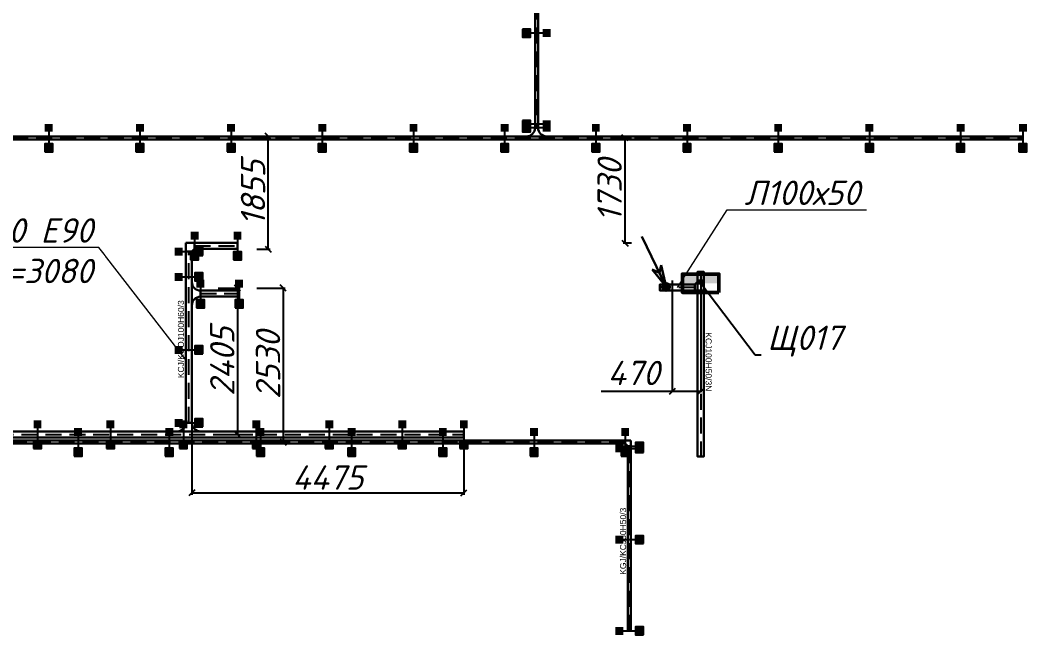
# Model space of a CAD drawing. Extents: x 221643 to 289394, y 86804 to 109436.
# Drawn here: x 229102 to 230759, y 87214 to 88225 of the extents above; entities that cross this region are included whole.
import ezdxf
from ezdxf import colors
from ezdxf.entities.mleader import LeaderData, LeaderLine
from ezdxf.math import Vec2, Vec3

# ---------------------------------------------------------------- set-up
doc = ezdxf.new("R2010")
doc.units = 0
doc.linetypes.add('DASHED2', pattern=[0.375, 0.25, -0.125])
doc.layers.get('Defpoints').update_dxf_attribs({"color": 140})
doc.layers.add('BAKS_opis', color=7, linetype='Continuous')
doc.layers.add("E_Прив'язки", color=24, linetype='Continuous')
for name, color, linetype, lineweight in [('E_В лотку', 5, 'Kabl_in_Lotok', 30), ('E_Лотки', 5, 'Continuous', 30), ('E_Лотки_аварійні', 1, 'Continuous', 30), ('E_Позначення', 7, 'Continuous', 15), ('E_Щити', 1, 'Continuous', 50)]:
    doc.layers.add(name, color=color, linetype=linetype, lineweight=lineweight)
doc.layers.add('E_Лотки_опори_опуски', color=2, linetype='Continuous', plot=False)
doc.styles.add('GOST 2.304', font='isocpeui.ttf')
doc.styles.add('ISO', font='isocpeui.ttf')
doc.styles.add('ROMANS', font='ROMANS')
doc.styles.get("Standard").update_dxf_attribs({"font": 'arial.ttf'})
doc.styles.add('ГОСТ 2.304', font='isocpeui.ttf')
doc.linetypes.add('Kabl_in_Lotok', pattern='A,10,[130,ltypeshp.shx,S=1,R=0,X=0,Y=0],1,[130,ltypeshp.shx,S=1,R=90,X=0,Y=-1],1,[130,ltypeshp.shx,S=1,R=0,X=0,Y=0],10', length=22)
doc.dimstyles.new('1to10', dxfattribs={"dimtxt": 40, "dimasz": 10, "dimexe": 3, "dimexo": 0, "dimgap": 5, "dimtad": 1, "dimdec": 0, "dimlfac": 10, "dimrnd": 5, "dimtxsty": 'GOST 2.304', "dimblk": 'OBLIQUE', "dimcen": 2.5, "dimadec": 0, "dimazin": 0, "dimtfac": 1, "dimtdec": 0, "dimtmove": 0, "dimatfit": 3, "dimfxl": 1, "dimarcsym": 0})
doc.dimstyles.new('ISO-25', dxfattribs={"dimtxt": 2.5, "dimasz": 2.5, "dimexe": 1.25, "dimexo": 0.625, "dimtad": 1, "dimtxsty": 'Standard', "dimcen": 2.5, "dimadec": 0, "dimazin": 0, "dimtfac": 1, "dimtmove": 0, "dimatfit": 3, "dimfxl": 1, "dimarcsym": 0})

# ---------------------------------------------------------------- blocks, each defined once
blk = doc.blocks.new('*U4')
at = {"lineweight": 40}
h = blk.add_hatch(color=0, dxfattribs=at)
h.dxf.hatch_style = 1
h.paths.add_polyline_path([(300, 150), (-300, 150), (-300, 0), (300, 0)])
at = {"color": 0}
blk.add_lwpolyline([(-300, 300), (300, 300), (300, 0), (-300, 0)], close=True, dxfattribs=at)
blk = doc.blocks.new('_None')
blk = doc.blocks.new('A$C73E61BF2')
at = {"linetype": 'Continuous'}
for p, q in [((0, 158), (100, 158)), ((0, 108), (0, 158)), ((100, 108), (0, 108)), ((0, 108), (0, 0)), ((100, 158), (100, 108)), ((100, 0), (100, 108)), ((0, 0), (100, 0))]:
    blk.add_line(p, q, dxfattribs=at)
blk = doc.blocks.new('LU___100H50')
at = {"xscale": 0.1, "yscale": 0.1, "zscale": 0.1}
blk.add_blockref('A$C73E61BF2', (-5, 0), dxfattribs=at)
at = {"style": 'ROMANS', "flags": 9}
for tag, p in [('SYMBOL', (4.9, 15)), ('ID', (4.9, 14.7)), ('NAME', (4.9, 14.4)), ('TYP', (4.9, 14)), ('LENGTH', (4.9, 13.7)), ('ATT_1', (4.9, 13.4)), ('ATT_2', (4.9, 13)), ('ATT_3', (4.9, 12.7)), ('ATT_4', (4.9, 12.3)), ('ATT_5', (4.9, 11.9)), ('LUSTRO', (4.9, 11.6)), ('P1', (4.9, 11.2)), ('P2', (4.9, 10.9)), ('AN', (4.9, 10.6))]:
    blk.add_attdef(tag, p, '', height=0.3, dxfattribs=at)
blk = doc.blocks.new('BAKS_581')
at = {"layer": 'BAKS_opis', "linetype": 'DASHED2', "ltscale": 105}
blk.add_line((0, 0), (0, -300), dxfattribs=at)
at = {"layer": 'E_Лотки_опори_опуски'}
for points in [[(-5, 0), (-5, -300), (5, -300), (5, 0)], [(-5, 0), (-5, -300), (-5, -300), (-5, 0)], [(5, 0), (5, -300), (-5, -300), (-5, 0)], [(5, 0), (5, -300), (5, -300), (5, 0)]]:
    blk.add_3dface(points, dxfattribs=at)
at = {"flags": 1}
for tag, p in [('LENGTH', (0, 0)), ('ID', (5, 0)), ('ATT_1', (0, -300)), ('ATT_2', (0, -300)), ('ATT_3', (0, -300)), ('ATT_4', (0, -300)), ('ATT_5', (0, -300)), ('AN', (0, -300)), ('TYP', (0, -300)), ('NAME', (0, -300)), ('P1X', (0, -300)), ('P2X', (0, -300)), ('P1Y', (0, -300)), ('P2Y', (0, -300)), ('LUSTRO', (0, -300))]:
    blk.add_attdef(tag, p, '', height=2.5, dxfattribs=at)
at = {"layer": 'BAKS_opis'}
blk.add_attdef('SYMBOL', (8, -96), '', height=10, rotation=270, dxfattribs=at)
blk = doc.blocks.new('*U39')
at = {"lineweight": -2}
h = blk.add_hatch(color=256, dxfattribs=at)
h.paths.add_polyline_path([(0.11, 0), (-4.75, 5.51), (-2.32, 4.48)])
h.paths.add_polyline_path([(0.11, 0), (-2.32, 4.48), (-1.87, 7.08)])
h = blk.add_hatch(color=256, dxfattribs=at)
edge = h.paths.add_edge_path()
edge.add_arc((0.07, 0), 1.28, 0, 360)
for p, q in [((-8.66, 16.13), (0.11, 0)), ((-2.32, 4.48), (-1.87, 7.08)), ((0.11, 0), (-1.87, 7.08)), ((0.11, 0), (-4.75, 5.51)), ((-4.75, 5.51), (-2.32, 4.48))]:
    blk.add_line(p, q, dxfattribs=at)
blk.add_circle((0.11, 0), 1.24, dxfattribs=at)
blk = doc.blocks.new('BAKS_801')
at = {"layer": 'BAKS_opis', "linetype": 'DASHED2', "ltscale": 105}
blk.add_line((0, 0), (-57.5, 0), dxfattribs=at)
at = {"layer": 'E_Лотки'}
for points in [[(0, 5), (-57.5, 5), (-57.5, -5), (0, -5)], [(0, 5), (-57.5, 5), (-57.5, 5), (0, 5)], [(0, -5), (-57.5, -5), (-57.5, 5), (0, 5)], [(0, -5), (-57.5, -5), (-57.5, -5), (0, -5)]]:
    blk.add_3dface(points, dxfattribs=at)
at = {"flags": 1}
for tag, p in [('ATT_1', (-57.5, 0)), ('ATT_2', (-57.5, 0)), ('ATT_3', (-57.5, 0)), ('ATT_4', (-57.5, 0)), ('ATT_5', (-57.5, 0)), ('AN', (-57.5, 0)), ('TYP', (-57.5, 0)), ('NAME', (-57.5, 0)), ('P1X', (-57.5, 0)), ('P2X', (-57.5, 0)), ('P1Y', (-57.5, 0)), ('P2Y', (-57.5, 0)), ('LUSTRO', (-57.5, 0)), ('LENGTH', (9.5, 0)), ('ID', (9.5, -5))]:
    blk.add_attdef(tag, p, '', height=2.5, dxfattribs=at)
at = {"layer": 'BAKS_opis', "flags": 1}
blk.add_attdef('SYMBOL', (-24, 8), '', height=10, rotation=0, dxfattribs=at)
blk = doc.blocks.new('A$C7FF703E6')
at = {"linetype": 'Continuous'}
for p, q in [((0, 145), (100, 145)), ((0, 145), (0, 0)), ((100, 145), (145, 100)), ((145, 100), (145, 0)), ((145, 0), (0, 0))]:
    blk.add_line(p, q, dxfattribs=at)
blk = doc.blocks.new('KK___100')
at = {"xscale": 0.1, "yscale": 0.1, "zscale": 0.1, "rotation": 270}
blk.add_blockref('A$C7FF703E6', (-5, 14.5), dxfattribs=at)
at = {"style": 'ROMANS', "flags": 9}
for tag, p in [('SYMBOL', (-1386.7, 2120.9)), ('ID', (-1386.4, 2120.9)), ('NAME', (-1386.1, 2120.9)), ('TYP', (-1385.8, 2120.9)), ('LENGTH', (-1385.4, 2120.9)), ('ATT_1', (-1385.1, 2120.9)), ('ATT_2', (-1384.8, 2120.9)), ('ATT_3', (-1384.4, 2120.9)), ('ATT_4', (-1384, 2120.9)), ('ATT_5', (-1383.7, 2120.9)), ('LUSTRO', (-1383.3, 2120.9)), ('P1', (-1383, 2120.9)), ('P2', (-1382.7, 2120.9)), ('AN', (-1382.4, 2120.9))]:
    blk.add_attdef(tag, p, '', height=0.3, rotation=90, dxfattribs=at)
blk = doc.blocks.new('BAKS_802')
at = {"layer": 'BAKS_opis', "linetype": 'DASHED2', "ltscale": 105}
blk.add_line((0, 0), (0, -16.5), dxfattribs=at)
at = {"layer": 'E_Лотки'}
for points in [[(-5, 0), (-5, -16.5), (5, -16.5), (5, 0)], [(-5, 0), (-5, -16.5), (-5, -16.5), (-5, 0)], [(5, 0), (5, -16.5), (-5, -16.5), (-5, 0)], [(5, 0), (5, -16.5), (5, -16.5), (5, 0)]]:
    blk.add_3dface(points, dxfattribs=at)
at = {"flags": 1}
for tag, p in [('LENGTH', (0, 0)), ('ID', (5, 0)), ('ATT_1', (0, -26)), ('ATT_2', (0, -26)), ('ATT_3', (0, -26)), ('ATT_4', (0, -26)), ('ATT_5', (0, -26)), ('AN', (0, -26)), ('TYP', (0, -26)), ('NAME', (0, -26)), ('P1X', (0, -26)), ('P2X', (0, -26)), ('P1Y', (0, -26)), ('P2Y', (0, -26))]:
    blk.add_attdef(tag, p, '', height=2.5, dxfattribs=at)
at = {"layer": 'BAKS_opis', "flags": 1}
blk.add_attdef('SYMBOL', (8, -13), '', height=10, rotation=270, dxfattribs=at)
blk = doc.blocks.new('_Oblique')
at = {"color": 0, "linetype": 'ByBlock', "lineweight": -2}
blk.add_line((-0.5, -0.5), (0.5, 0.5), dxfattribs=at)
blk = doc.blocks.new('*D333')
at = {"layer": 'Defpoints', "color": 0, "transparency": 16777216}
for p in [(230175, 87796.7), (230222, 87796.7), (230175, 87614.4)]:
    blk.add_point(p, dxfattribs=at)
at = {"layer": "E_Прив'язки", "color": 0, "lineweight": -2, "transparency": 16777216}
for p, q in [((230175, 87796.7), (230175, 87613.2)), ((230222, 87796.7), (230222, 87613.2)), ((230175, 87614.4), (230058.1, 87614.4)), ((230222, 87614.4), (230175, 87614.4))]:
    blk.add_line(p, q, dxfattribs=at)
at = {"layer": "E_Прив'язки", "color": 0, "lineweight": -2, "transparency": 16777216, "xscale": 10, "yscale": 10, "zscale": 10, "rotation": 180}
blk.add_blockref('_Oblique', (230175, 87614.4), dxfattribs=at)
at = {"layer": "E_Прив'язки", "color": 0, "lineweight": -2, "transparency": 16777216, "xscale": 10, "yscale": 10, "zscale": 10}
blk.add_blockref('_Oblique', (230222, 87614.4), dxfattribs=at)
at = {"layer": "E_Прив'язки", "color": 0, "transparency": 16777216, "insert": (230111.5, 87644.7), "char_height": 40, "attachment_point": 5, "style": 'GOST 2.304', "bg_fill": 3, "box_fill_scale": 1.1, "bg_fill_color": 256, "bg_fill_true_color": 13158600, "bg_fill_transparency": 0}
blk.add_mtext('470', dxfattribs=at)
blk = doc.blocks.new('A$C3C5B6495')
at = {"linetype": 'Continuous'}
for p, q in [((0, 33), (0, 0)), ((14, 19), (14, 14))]:
    blk.add_line(p, q, dxfattribs=at)
for centre, start, end in [((14, 33), 180, 270), ((14, 0), 90, 180)]:
    blk.add_arc(centre, 14, start, end, dxfattribs=at)
blk = doc.blocks.new('TKD___50')
blk.add_blockref('A$C3C5B6495', (0, -16.5))
blk = doc.blocks.new('A$C4863500E')
at = {"linetype": 'Continuous'}
for p, q in [((380, 140), (0, 140)), ((240, 0), (140, 0))]:
    blk.add_line(p, q, dxfattribs=at)
for centre, start, end in [((0, 0), 0, 90), ((380, 0), 90, 180)]:
    blk.add_arc(centre, 140, start, end, dxfattribs=at)
blk = doc.blocks.new('TKD___100')
at = {"xscale": 0.1, "yscale": 0.1, "zscale": 0.1}
blk.add_blockref('A$C4863500E', (-19, -14), dxfattribs=at)
at = {"style": 'ROMANS', "flags": 9}
for tag, p in [('SYMBOL', (4.9, 15)), ('ID', (4.9, 14.7)), ('NAME', (4.9, 14.4)), ('TYP', (4.9, 14)), ('LENGTH', (4.9, 13.7)), ('ATT_1', (4.9, 13.4)), ('ATT_2', (4.9, 13)), ('ATT_3', (4.9, 12.7)), ('ATT_4', (4.9, 12.3)), ('ATT_5', (4.9, 11.9)), ('LUSTRO', (4.9, 11.6)), ('P1', (4.9, 11.2)), ('P2', (4.9, 10.9)), ('AN', (4.9, 10.6))]:
    blk.add_attdef(tag, p, '', height=0.3, dxfattribs=at)
blk = doc.blocks.new('BAKS_1506')
at = {"layer": 'BAKS_opis', "linetype": 'DASHED2', "ltscale": 105}
blk.add_line((0, 0), (0, -755.8), dxfattribs=at)
at = {"layer": 'E_Лотки'}
for points in [[(-2.5, 0), (-2.5, -755.8), (2.5, -755.8), (2.5, 0)], [(-2.5, 0), (-2.5, -755.8), (-2.5, -755.8), (-2.5, 0)], [(2.5, 0), (2.5, -755.8), (-2.5, -755.8), (-2.5, 0)], [(2.5, 0), (2.5, -755.8), (2.5, -755.8), (2.5, 0)]]:
    blk.add_3dface(points, dxfattribs=at)
at = {"flags": 1}
for tag, p in [('LENGTH', (0, 7)), ('ID', (2.5, 7)), ('ATT_1', (0, -755.8)), ('ATT_2', (0, -755.8)), ('ATT_3', (0, -755.8)), ('ATT_4', (0, -755.8)), ('ATT_5', (0, -755.8)), ('AN', (0, -755.8)), ('TYP', (0, -755.8)), ('NAME', (0, -755.8)), ('P1X', (0, -755.8)), ('P2X', (0, -755.8)), ('P1Y', (0, -755.8)), ('P2Y', (0, -755.8)), ('LUSTRO', (0, -755.8))]:
    blk.add_attdef(tag, p, '', height=2.5, dxfattribs=at)
at = {"layer": 'BAKS_opis'}
blk.add_attdef('SYMBOL', (-5.5, -437.4), '', height=10, rotation=90, dxfattribs=at)
blk = doc.blocks.new('BAKS_1514')
at = {"layer": 'BAKS_opis', "linetype": 'DASHED2', "ltscale": 105}
blk.add_line((0, 0), (-7077.8, 0), dxfattribs=at)
at = {"layer": 'E_Лотки'}
for points in [[(0, 2.5), (-7077.8, 2.5), (-7077.8, -2.5), (0, -2.5)], [(0, 2.5), (-7077.8, 2.5), (-7077.8, 2.5), (0, 2.5)], [(0, -2.5), (-7077.8, -2.5), (-7077.8, 2.5), (0, 2.5)], [(0, -2.5), (-7077.8, -2.5), (-7077.8, -2.5), (0, -2.5)]]:
    blk.add_3dface(points, dxfattribs=at)
at = {"flags": 1}
for tag, p in [('ATT_1', (-7077.8, 0)), ('ATT_2', (-7077.8, 0)), ('ATT_3', (-7077.8, 0)), ('ATT_4', (-7077.8, 0)), ('ATT_5', (-7077.8, 0)), ('AN', (-7077.8, 0)), ('TYP', (-7077.8, 0)), ('NAME', (-7077.8, 0)), ('P1X', (-7077.8, 0)), ('P2X', (-7077.8, 0)), ('P1Y', (-7077.8, 0)), ('P2Y', (-7077.8, 0)), ('LUSTRO', (-7077.8, 0)), ('LENGTH', (7, 0)), ('ID', (7, -2.5))]:
    blk.add_attdef(tag, p, '', height=2.5, dxfattribs=at)
at = {"layer": 'BAKS_opis'}
blk.add_attdef('SYMBOL', (-3598.4, 5.5), '', height=10, rotation=0, dxfattribs=at)
blk = doc.blocks.new('A$C44C0357C')
at = {"linetype": 'Continuous'}
for p, q in [((0, 95), (50, 95)), ((0, 95), (0, 0)), ((95, 0), (0, 0)), ((50, 95), (95, 50)), ((95, 50), (95, 0))]:
    blk.add_line(p, q, dxfattribs=at)
blk = doc.blocks.new('KK___50')
at = {"xscale": 0.1, "yscale": 0.1, "zscale": 0.1, "rotation": 270}
blk.add_blockref('A$C44C0357C', (-2.5, 9.5), dxfattribs=at)
at = {"style": 'ROMANS', "flags": 9}
for tag, p in [('SYMBOL', (-1370.4, 2080.3)), ('ID', (-1370, 2080.3)), ('NAME', (-1369.7, 2080.3)), ('TYP', (-1369.4, 2080.3)), ('LENGTH', (-1369.1, 2080.3)), ('ATT_1', (-1368.7, 2080.3)), ('ATT_2', (-1368.4, 2080.3)), ('ATT_3', (-1368, 2080.3)), ('ATT_4', (-1367.7, 2080.3)), ('ATT_5', (-1367.3, 2080.3)), ('LUSTRO', (-1366.9, 2080.3)), ('P1', (-1366.6, 2080.3)), ('P2', (-1366.3, 2080.3)), ('AN', (-1366, 2080.3))]:
    blk.add_attdef(tag, p, '', height=0.3, rotation=90, dxfattribs=at)
blk = doc.blocks.new('BAKS_1515')
at = {"layer": 'BAKS_opis', "linetype": 'DASHED2', "ltscale": 105}
blk.add_line((0, 0), (0, 303.4), dxfattribs=at)
at = {"layer": 'E_Лотки'}
for points in [[(2.5, 0), (2.5, 303.4), (-2.5, 303.4), (-2.5, 0)], [(-2.5, 0), (-2.5, 303.4), (2.5, 303.4), (2.5, 0)], [(-2.5, 0), (-2.5, 303.4), (-2.5, 303.4), (-2.5, 0)], [(2.5, 0), (2.5, 303.4), (2.5, 303.4), (2.5, 0)]]:
    blk.add_3dface(points, dxfattribs=at)
at = {"flags": 1}
for tag, p in [('ATT_2', (0, 310.4)), ('ATT_3', (0, 310.4)), ('ATT_1', (0, 310.4)), ('ATT_4', (0, 310.4)), ('ATT_5', (0, 310.4)), ('AN', (0, 310.4)), ('TYP', (0, 310.4)), ('P2X', (0, 310.4)), ('P2Y', (0, 310.4)), ('NAME', (0, 310.4)), ('P1X', (0, 310.4)), ('P1Y', (0, 310.4)), ('ID', (-2.5, 0)), ('LENGTH', (0, 0))]:
    blk.add_attdef(tag, p, '', height=2.5, dxfattribs=at)
at = {"layer": 'BAKS_opis'}
blk.add_attdef('SYMBOL', (-5.5, 92.2), '', height=10, rotation=90, dxfattribs=at)
blk = doc.blocks.new('BAKS_1519')
at = {"layer": 'BAKS_opis', "linetype": 'DASHED2', "ltscale": 105}
blk.add_line((0, 0), (6702.5, 0), dxfattribs=at)
at = {"layer": 'E_Лотки'}
for points in [[(0, -2.5), (6702.5, -2.5), (6702.5, 2.5), (0, 2.5)], [(0, 2.5), (6702.5, 2.5), (6702.5, -2.5), (0, -2.5)], [(0, 2.5), (6702.5, 2.5), (6702.5, 2.5), (0, 2.5)], [(0, -2.5), (6702.5, -2.5), (6702.5, -2.5), (0, -2.5)]]:
    blk.add_3dface(points, dxfattribs=at)
at = {"flags": 1}
for tag, p in [('ID', (0, 2.5)), ('LENGTH', (0, 0)), ('ATT_1', (6702.5, 0)), ('ATT_2', (6702.5, 0)), ('ATT_3', (6702.5, 0)), ('ATT_4', (6702.5, 0)), ('ATT_5', (6702.5, 0)), ('AN', (6702.5, 0)), ('TYP', (6702.5, 0)), ('NAME', (6702.5, 0)), ('P1X', (6702.5, 0)), ('P2X', (6702.5, 0)), ('P1Y', (6702.5, 0)), ('P2Y', (6702.5, 0)), ('LUSTRO', (6702.5, 0))]:
    blk.add_attdef(tag, p, '', height=2.5, dxfattribs=at)
at = {"layer": 'BAKS_opis'}
blk.add_attdef('SYMBOL', (3288.3, 5.5), '', height=10, rotation=359.9999, dxfattribs=at)
blk = doc.blocks.new('BAKS_1596')
at = {"layer": 'BAKS_opis', "linetype": 'DASHED2', "ltscale": 105}
blk.add_line((0, 0), (7421.4, 0), dxfattribs=at)
at = {"layer": 'E_Лотки_аварійні'}
for points in [[(0, -5), (7421.4, -5), (7421.4, 5), (0, 5)], [(0, 5), (7421.4, 5), (7421.4, -5), (0, -5)], [(0, 5), (7421.4, 5), (7421.4, 5), (0, 5)], [(0, -5), (7421.4, -5), (7421.4, -5), (0, -5)]]:
    blk.add_3dface(points, dxfattribs=at)
at = {"flags": 1}
for tag, p in [('ID', (0, 5)), ('LENGTH', (0, 0)), ('ATT_1', (7421.4, 0)), ('ATT_2', (7421.4, 0)), ('ATT_3', (7421.4, 0)), ('ATT_4', (7421.4, 0)), ('ATT_5', (7421.4, 0)), ('AN', (7421.4, 0)), ('TYP', (7421.4, 0)), ('NAME', (7421.4, 0)), ('P1X', (7421.4, 0)), ('P2X', (7421.4, 0)), ('P1Y', (7421.4, 0)), ('P2Y', (7421.4, 0)), ('LUSTRO', (7421.4, 0))]:
    blk.add_attdef(tag, p, '', height=2.5, dxfattribs=at)
at = {"layer": 'BAKS_opis'}
blk.add_attdef('SYMBOL', (3638.7, 8), '', height=10, dxfattribs=at)
blk = doc.blocks.new('BAKS_1609')
at = {"layer": 'BAKS_opis', "linetype": 'DASHED2', "ltscale": 105}
blk.add_line((0, 0), (70.5, 0), dxfattribs=at)
at = {"layer": 'E_Лотки_аварійні'}
for points in [[(0, -5), (70.5, -5), (70.5, 5), (0, 5)], [(0, 5), (70.5, 5), (70.5, -5), (0, -5)], [(0, 5), (70.5, 5), (70.5, 5), (0, 5)], [(0, -5), (70.5, -5), (70.5, -5), (0, -5)]]:
    blk.add_3dface(points, dxfattribs=at)
at = {"flags": 1}
for tag, p in [('ID', (-9.5, 5)), ('LENGTH', (-9.5, 0)), ('ATT_1', (70.5, 0)), ('ATT_2', (70.5, 0)), ('ATT_3', (70.5, 0)), ('ATT_4', (70.5, 0)), ('ATT_5', (70.5, 0)), ('AN', (70.5, 0)), ('TYP', (70.5, 0)), ('NAME', (70.5, 0)), ('P1X', (70.5, 0)), ('P2X', (70.5, 0)), ('P1Y', (70.5, 0)), ('P2Y', (70.5, 0)), ('LUSTRO', (70.5, 0))]:
    blk.add_attdef(tag, p, '', height=2.5, dxfattribs=at)
at = {"layer": 'BAKS_opis', "flags": 1}
blk.add_attdef('SYMBOL', (30.5, 8), '', height=10, dxfattribs=at)
blk = doc.blocks.new('BAKS_1610')
at = {"layer": 'BAKS_opis', "linetype": 'DASHED2', "ltscale": 105}
blk.add_line((0, 0), (0, 281.6), dxfattribs=at)
at = {"layer": 'E_Лотки_аварійні'}
for points in [[(5, 0), (5, 281.6), (-5, 281.6), (-5, 0)], [(-5, 0), (-5, 281.6), (5, 281.6), (5, 0)], [(-5, 0), (-5, 281.6), (-5, 281.6), (-5, 0)], [(5, 0), (5, 281.6), (5, 281.6), (5, 0)]]:
    blk.add_3dface(points, dxfattribs=at)
at = {"flags": 1}
for tag, p in [('ATT_1', (0, 291.1)), ('ATT_2', (0, 291.1)), ('ATT_3', (0, 291.1)), ('ATT_4', (0, 291.1)), ('ATT_5', (0, 291.1)), ('AN', (0, 291.1)), ('TYP', (0, 291.1)), ('NAME', (0, 291.1)), ('P1X', (0, 291.1)), ('P2X', (0, 291.1)), ('P1Y', (0, 291.1)), ('P2Y', (0, 291.1)), ('ID', (-5, 0)), ('LENGTH', (0, 0))]:
    blk.add_attdef(tag, p, '', height=2.5, dxfattribs=at)
at = {"layer": 'BAKS_opis'}
blk.add_attdef('SYMBOL', (-8, 73.5), '', height=10, rotation=90, dxfattribs=at)
blk = doc.blocks.new('BAKS_1611')
at = {"layer": 'BAKS_opis', "linetype": 'DASHED2', "ltscale": 105}
blk.add_line((0, 0), (63.6, 0), dxfattribs=at)
at = {"layer": 'E_Лотки_аварійні'}
for points in [[(0, -5), (63.6, -5), (63.6, 5), (0, 5)], [(0, 5), (63.6, 5), (63.6, -5), (0, -5)], [(0, 5), (63.6, 5), (63.6, 5), (0, 5)], [(0, -5), (63.6, -5), (63.6, -5), (0, -5)]]:
    blk.add_3dface(points, dxfattribs=at)
at = {"flags": 1}
for tag, p in [('ID', (0, 5)), ('LENGTH', (0, 0)), ('ATT_1', (63.6, 0)), ('ATT_2', (63.6, 0)), ('ATT_3', (63.6, 0)), ('ATT_4', (63.6, 0)), ('ATT_5', (63.6, 0)), ('AN', (63.6, 0)), ('TYP', (63.6, 0)), ('NAME', (63.6, 0)), ('P1X', (63.6, 0)), ('P2X', (63.6, 0)), ('P1Y', (63.6, 0)), ('P2Y', (63.6, 0)), ('LUSTRO', (63.6, 0))]:
    blk.add_attdef(tag, p, '', height=2.5, dxfattribs=at)
at = {"layer": 'BAKS_opis', "flags": 1}
blk.add_attdef('SYMBOL', (31.8, 8), '', height=10, dxfattribs=at)
blk = doc.blocks.new('podpora_200')
for points in [[(-6.5, 10), (0, 10), (6.5, 10), (6.5, 23.1), (-6.5, 23.1)], [(-6.5, -23.1), (6.5, -23.1), (6.5, -10), (-6.5, -10)]]:
    blk.add_hatch(color=256).paths.add_polyline_path(points)
blk.add_line((0, 10), (0, -10))
blk.add_lwpolyline([(-6.5, -23.1), (6.5, -23.1), (6.5, -10), (-6.5, -10)], close=True)
at = {"style": 'ROMANS', "flags": 9}
for tag, p in [('SYMBOL', (3.3, 14.9)), ('TYP', (3.3, 13.9)), ('ATT_1', (3.3, 13.2)), ('ATT_2', (3.3, 12.9)), ('ATT_3', (3.3, 12.5)), ('ATT_4', (3.3, 12.2)), ('ATT_5', (3.3, 11.8)), ('AN', (3.3, 10.8)), ('ELEM', (3.3, 10.5)), ('ID', (3.3, 14.5)), ('NAME', (3.3, 14.2)), ('LENGTH', (3.3, 13.6)), ('P1', (3.3, 11.4)), ('P2', (3.3, 11.1))]:
    blk.add_attdef(tag, p, '', height=0.3, dxfattribs=at)
blk = doc.blocks.new('*D1591')
at = {"layer": 'Defpoints', "color": 0, "transparency": 16777216}
for p in [(230097.5, 88031.2), (230108, 88031.2), (230108, 87858.2)]:
    blk.add_point(p, dxfattribs=at)
at = {"layer": "E_Прив'язки", "color": 0, "lineweight": -2, "transparency": 16777216}
for p, q in [((230108, 88031.2), (230094.5, 88031.2)), ((230097.5, 87858.2), (230097.5, 88031.2)), ((230108, 87858.2), (230094.5, 87858.2))]:
    blk.add_line(p, q, dxfattribs=at)
at = {"layer": "E_Прив'язки", "color": 0, "lineweight": -2, "transparency": 16777216, "xscale": 10, "yscale": 10, "zscale": 10}
for p, rotation in [((230097.5, 88031.2), 90), ((230097.5, 87858.2), 270)]:
    blk.add_blockref('_Oblique', p, dxfattribs=dict(at, rotation=rotation))
at = {"layer": "E_Прив'язки", "color": 0, "transparency": 16777216, "insert": (230072.2, 87944.7), "char_height": 40, "attachment_point": 5, "rotation": 90, "style": 'GOST 2.304'}
blk.add_mtext('1730', dxfattribs=at)
blk = doc.blocks.new('*D1597')
at = {"layer": 'Defpoints', "color": 0, "transparency": 16777216}
for p in [(229492, 88033.7), (229510.6, 88033.7), (229492, 87848.2)]:
    blk.add_point(p, dxfattribs=at)
at = {"layer": "E_Прив'язки", "color": 0, "lineweight": -2, "transparency": 16777216}
for p, q in [((229492, 88033.7), (229513.6, 88033.7)), ((229510.6, 87848.2), (229510.6, 88033.7)), ((229492, 87848.2), (229513.6, 87848.2))]:
    blk.add_line(p, q, dxfattribs=at)
at = {"layer": "E_Прив'язки", "color": 0, "lineweight": -2, "transparency": 16777216, "xscale": 10, "yscale": 10, "zscale": 10}
for p, rotation in [((229510.6, 88033.7), 90), ((229510.6, 87848.2), 270)]:
    blk.add_blockref('_Oblique', p, dxfattribs=dict(at, rotation=rotation))
at = {"layer": "E_Прив'язки", "color": 0, "transparency": 16777216, "insert": (229485.6, 87940.9), "char_height": 40, "attachment_point": 5, "rotation": 90, "style": 'GOST 2.304'}
blk.add_mtext('1855', dxfattribs=at)
blk = doc.blocks.new('*D1598')
at = {"layer": 'Defpoints', "color": 0, "transparency": 16777216}
for p in [(229428, 87784.2), (229428, 87543.7), (229460, 87543.7)]:
    blk.add_point(p, dxfattribs=at)
at = {"layer": "E_Прив'язки", "color": 0, "lineweight": -2, "transparency": 16777216}
for p, q in [((229428, 87784.2), (229463, 87784.2)), ((229460, 87784.2), (229460, 87543.7)), ((229428, 87543.7), (229463, 87543.7))]:
    blk.add_line(p, q, dxfattribs=at)
at = {"layer": "E_Прив'язки", "color": 0, "lineweight": -2, "transparency": 16777216, "xscale": 10, "yscale": 10, "zscale": 10}
for p, rotation in [((229460, 87784.2), 90), ((229460, 87543.7), 270)]:
    blk.add_blockref('_Oblique', p, dxfattribs=dict(at, rotation=rotation))
at = {"layer": "E_Прив'язки", "color": 0, "transparency": 16777216, "insert": (229435, 87663.9), "char_height": 40, "attachment_point": 5, "rotation": 90, "style": 'GOST 2.304'}
blk.add_mtext('2405', dxfattribs=at)
blk = doc.blocks.new('*D1599')
at = {"layer": 'Defpoints', "color": 0, "transparency": 16777216}
for p in [(229492, 87784.4), (229482.9, 87531.2), (229535.3, 87531.2)]:
    blk.add_point(p, dxfattribs=at)
at = {"layer": "E_Прив'язки", "color": 0, "lineweight": -2, "transparency": 16777216}
for p, q in [((229492, 87784.4), (229538.3, 87784.4)), ((229535.3, 87784.4), (229535.3, 87531.2)), ((229482.9, 87531.2), (229538.3, 87531.2))]:
    blk.add_line(p, q, dxfattribs=at)
at = {"layer": "E_Прив'язки", "color": 0, "lineweight": -2, "transparency": 16777216, "xscale": 10, "yscale": 10, "zscale": 10}
for p, rotation in [((229535.3, 87784.4), 90), ((229535.3, 87531.2), 270)]:
    blk.add_blockref('_Oblique', p, dxfattribs=dict(at, rotation=rotation))
at = {"layer": "E_Прив'язки", "color": 0, "transparency": 16777216, "insert": (229510.3, 87657.8), "char_height": 40, "attachment_point": 5, "rotation": 90, "style": 'GOST 2.304'}
blk.add_mtext('2530', dxfattribs=at)
blk = doc.blocks.new('*D1608')
at = {"layer": 'Defpoints', "color": 0, "transparency": 16777216}
for p in [(229385, 87569.5), (229832.4, 87548.7), (229832.4, 87447.6)]:
    blk.add_point(p, dxfattribs=at)
at = {"layer": "E_Прив'язки", "color": 0, "lineweight": -2, "transparency": 16777216}
for p, q in [((229385, 87569.5), (229385, 87444.6)), ((229832.4, 87548.7), (229832.4, 87444.6)), ((229385, 87447.6), (229832.4, 87447.6))]:
    blk.add_line(p, q, dxfattribs=at)
at = {"layer": "E_Прив'язки", "color": 0, "lineweight": -2, "transparency": 16777216, "xscale": 10, "yscale": 10, "zscale": 10, "rotation": 180}
blk.add_blockref('_Oblique', (229385, 87447.6), dxfattribs=at)
at = {"layer": "E_Прив'язки", "color": 0, "lineweight": -2, "transparency": 16777216, "xscale": 10, "yscale": 10, "zscale": 10}
blk.add_blockref('_Oblique', (229832.4, 87447.6), dxfattribs=at)
at = {"layer": "E_Прив'язки", "color": 0, "transparency": 16777216, "insert": (229608.7, 87472.8), "char_height": 40, "attachment_point": 5, "style": 'GOST 2.304'}
blk.add_mtext('4475', dxfattribs=at)

msp = doc.modelspace()

# ---------------------------------------------------------------- block references
at = {"layer": 'E_В лотку', "xscale": 5.000000000000004, "yscale": 5.000000000000004, "zscale": 5.000000000000004, "rotation": 357.0874877686715}
msp.add_blockref('*U39', (230164.4445, 87786.2063), dxfattribs=at)
at = {"layer": 'E_Лотки'}
for name, p in [('BAKS_1506', (229952.0036, 88803.4799)), ('BAKS_1515', (230104.8036, 87220.7382))]:
    msp.add_blockref(name, p, dxfattribs=at).add_auto_attribs({'SYMBOL': 'KGJ/KCJ50H50/3'})
for name, p in [('BAKS_1519', (224049.5036, 88031.1718)), ('BAKS_802', (230222.0036, 87811.1718)), ('BAKS_801', (230212.5036, 87785.1718)), ('BAKS_1514', (230097.8036, 87531.1718))]:
    msp.add_blockref(name, p, dxfattribs=at)
for name, p, rotation in [('TKD___50', (229952.0036, 88033.659), 89.99999999999999), ('LU___100H50', (230222.0036, 87807.5216), 180), ('KK___100', (230222.0036, 87794.6718), 180.0000000000037)]:
    msp.add_blockref(name, p, dxfattribs=dict(at, rotation=rotation))
at = {"layer": 'E_Лотки', "xscale": -1, "rotation": 359.9999999999963}
msp.add_blockref('KK___50', (230104.8036, 87524.1718), dxfattribs=at)
at = {"layer": 'E_Лотки_аварійні', "rotation": 359.9999999999963}
msp.add_blockref('KK___100', (229380.0036, 87844.2587), dxfattribs=at)
at = {"layer": 'E_Лотки_аварійні'}
for name, p in [('BAKS_1609', (229389.5036, 87853.7587)), ('BAKS_1611', (229399.0036, 87775.1718)), ('BAKS_1596', (222411.0036, 87543.6712))]:
    msp.add_blockref(name, p, dxfattribs=at)
msp.add_blockref('BAKS_1610', (229380.0036, 87562.6712), dxfattribs=at).add_auto_attribs({'SYMBOL': 'KCJ/KCOJ100H60/3'})
at = {"layer": 'E_Лотки_аварійні', "xscale": -1}
for p, rotation in [((229385.0036, 87775.1718), 90), ((229380.0036, 87548.6712), 180)]:
    msp.add_blockref('TKD___100', p, dxfattribs=dict(at, rotation=rotation))
at = {"layer": 'E_Лотки_опори_опуски'}
for p, rotation in [((229952.0036, 88203.4799), 270), ((229149.5036, 88031.1621), 359.9998909478166), ((229299.5036, 88031.1618), 359.9998909478166), ((229449.5036, 88031.1615), 359.9998909478166), ((229599.5036, 88031.1612), 359.9998909478166), ((229749.5036, 88031.1609), 359.9998909478166), ((229899.5036, 88031.1606), 359.9998909478166), ((229952.0036, 88053.4799), 270), ((229952.0036, 88047.659), 270), ((230049.5036, 88031.1603), 359.9998909478166), ((230199.5036, 88031.1601), 359.9998909478166), ((230349.5036, 88031.1598), 359.9998909478166), ((230499.5036, 88031.1595), 359.9998909478166), ((230649.5036, 88031.1592), 359.9998909478166), ((230752.0036, 88031.159), 359.9998909478166), ((229380.0036, 87844.2587), 90), ((229380.0036, 87802.6712), 90), ((229380.0036, 87682.6712), 90), ((229380.0036, 87562.6712), 90), ((230104.8036, 87524.1718), 90), ((230104.8036, 87520.7382), 90), ((230104.8036, 87370.7382), 90), ((230104.8036, 87220.7382), 90)]:
    msp.add_blockref('podpora_200', p, dxfattribs=dict(at, rotation=rotation))
for p in [(229389.5036, 87853.7587), (229460.0036, 87853.7587), (229399.0036, 87775.1718), (229462.6327, 87775.1718), (229131.0036, 87543.6712), (229251.0036, 87543.6712), (229371.0036, 87543.6712), (229491.0036, 87543.6712), (229611.0036, 87543.6712), (229731.0036, 87543.6712), (229832.429, 87543.6712), (229197.8036, 87531.1718), (229347.8036, 87531.1718), (229497.8036, 87531.1718), (229647.8036, 87531.1718), (229797.8036, 87531.1718), (229947.8036, 87531.1718), (230097.8036, 87531.1718)]:
    msp.add_blockref('podpora_200', p, dxfattribs=at)
msp.add_blockref('BAKS_581', (230222.0036, 87807.5216), dxfattribs=at).add_auto_attribs({'SYMBOL': 'KCJ100H50/3N'})
at = {"layer": 'E_Щити', "xscale": 0.1, "yscale": 0.1, "zscale": 0.1, "rotation": 180}
msp.add_blockref('*U4', (230222.0036, 87807.1718), dxfattribs=at)

# ---------------------------------------------------------------- dimensions: what is measured, and where the dimension line sits
at = {"layer": "E_Прив'язки"}
for base, p1, p2, picture, middle in [((229510.5662, 88033.6614), (229492.0036, 87848.1718), (229492.0036, 88033.6614), '*D1597', (229485.5662, 87940.9166)), ((230097.4723, 88031.1602), (230108.0036, 87858.1718), (230108.0039, 88031.1602), '*D1591', (230072.2147, 87944.666)), ((229460.0036, 87543.6712), (229428.0036, 87784.1718), (229428.0036, 87543.6712), '*D1598', (229435.0036, 87663.9215)), ((229535.3311, 87531.1718), (229492.0036, 87784.3905), (229482.9229, 87531.1718), '*D1599', (229510.3311, 87657.7811))]:
    dim = msp.add_linear_dim(base=base, p1=p1, p2=p2, angle=90, dimstyle='1to10', dxfattribs=at)
    dim.commit()
    dim.dimension.update_dxf_attribs({"geometry": picture, "text_midpoint": middle})
dim = msp.add_linear_dim(base=(229832.429, 87447.5806), p1=(229385.0036, 87569.4949), p2=(229832.429, 87548.6712), dimstyle='1to10', dxfattribs=at)
dim.commit()
dim.dimension.update_dxf_attribs({"geometry": '*D1608', "text_midpoint": (229608.7163, 87472.8382)})

# ---------------------------------------------------------------- next in the draw order: dimensions: what is measured, and where the dimension line sits
dim = msp.add_linear_dim(base=(230175.0036, 87614.4296), p1=(230222.0036, 87796.7216), p2=(230175.0036, 87796.7216), dimstyle='ISO-25', override={"dimtxt": 40, "dimasz": 10, "dimexo": 0, "dimgap": 10, "dimlfac": 10, "dimrnd": 5, "dimtxsty": 'GOST 2.304', "dimblk1": 'Oblique', "dimblk2": 'Oblique', "dimsah": 1, "dimfxl": 1.25, "dimtfill": 1}, dxfattribs=at)
dim.commit()
dim.dimension.update_dxf_attribs({"geometry": '*D333', "text_midpoint": (230111.5339, 87644.6872)})

# ---------------------------------------------------------------- next in the draw order: leaders
at = {"layer": 'E_Позначення'}
ml = msp.add_multileader_mtext('Standard', dxfattribs=at)
ml.set_content('Л100х60 Е90\\Ph=3080', color=256, style='ГОСТ 2.304')
ml.set_leader_properties(color=256, linetype='ByLayer', lineweight=-1)
ml.set_arrow_properties(name='NONE')
ml.build(insert=Vec2(0, 0))
ml.multileader.update_dxf_attribs({"has_dogleg": 0, "text_left_attachment_type": 6, "text_right_attachment_type": 6, "dogleg_length": 0, "arrow_head_size": 0.1})
ctx = ml.context
ctx.base_point, ctx.char_height, ctx.arrow_head_size, ctx.landing_gap_size, ctx.plane_origin = Vec3(228886.1078, 87851.0111), 40, 0.1, 10, Vec3(232145.091, 87555.368)
ctx.left_attachment, ctx.right_attachment, ctx.text_align_type = 6, 6, 2
notes = []
notes.append((ctx, [(1, (1, 1, 0), (229232.1381, 87851.0111), (-1, 0), 0, [(1, [(229375.0036, 87666.1718)], 0, [])])]))
ctx.mtext.insert, ctx.mtext.alignment, ctx.mtext.flow_direction = Vec3(229222.1381, 87899.0111), 3, 5
ctx.mtext.has_bg_fill, ctx.mtext.bg_color, ctx.mtext.bg_scale_factor, ctx.mtext.bg_transparency, ctx.mtext.use_window_bg_color = 1, -1027028792, 1.5, 0, 1
for ctx, leaders in notes:
    for number, flags, end, landing, length, lines in leaders:
        leader = LeaderData()
        leader.index, (leader.has_last_leader_line, leader.has_dogleg_vector, leader.attachment_direction) = number, flags
        leader.last_leader_point, leader.dogleg_vector, leader.dogleg_length = Vec3(end), Vec3(landing), length
        for number, points, colour, breaks in lines:
            line = LeaderLine()
            line.index, line.vertices, line.color, line.breaks = number, Vec3.list(points), colors.encode_raw_color(colour), breaks
            leader.lines.append(line)
        ctx.leaders.append(leader)

# ---------------------------------------------------------------- next in the draw order: leaders
at = {"layer": 'E_Позначення', "color": 7, "lineweight": 9}
ml = msp.add_multileader_mtext('Standard', dxfattribs=at)
ml.set_content('Щ017', color=7, style='ISO')
ml.set_leader_properties()
ml.set_arrow_properties(name='NONE')
ml.build(insert=Vec2(0, 0))
ml.multileader.update_dxf_attribs({"has_text_frame": 1, "text_left_attachment_type": 7, "text_right_attachment_type": 8, "dogleg_length": 100, "arrow_head_size": 20})
ctx = ml.context
ctx.base_point, ctx.char_height, ctx.arrow_head_size, ctx.landing_gap_size, ctx.plane_origin = Vec3(230321.4848, 87674.5492), 40, 20, 10, Vec3(224792.9944, 87736.8464)
ctx.left_attachment, ctx.right_attachment = 7, 8
notes = []
notes.append((ctx, [(1, (1, 1, 0), (230311.4848, 87674.5492), (1, 0), 10, [(0, [(230222.0036, 87792.1718)], 0, [])])]))
ctx.mtext.insert, ctx.mtext.flow_direction = Vec3(230331.4848, 87722.5492), 5
ctx.mtext.has_bg_fill, ctx.mtext.bg_color, ctx.mtext.bg_scale_factor, ctx.mtext.bg_transparency, ctx.mtext.use_window_bg_color = 1, -1027028792, 1.5, 0, 1
for ctx, leaders in notes:
    for number, flags, end, landing, length, lines in leaders:
        leader = LeaderData()
        leader.index, (leader.has_last_leader_line, leader.has_dogleg_vector, leader.attachment_direction) = number, flags
        leader.last_leader_point, leader.dogleg_vector, leader.dogleg_length = Vec3(end), Vec3(landing), length
        for number, points, colour, breaks in lines:
            line = LeaderLine()
            line.index, line.vertices, line.color, line.breaks = number, Vec3.list(points), colors.encode_raw_color(colour), breaks
            leader.lines.append(line)
        ctx.leaders.append(leader)

# ---------------------------------------------------------------- next in the draw order: leaders
at = {"layer": 'E_Позначення'}
ml = msp.add_multileader_mtext('Standard', dxfattribs=at)
ml.set_content('Л100х50', color=256, style='ГОСТ 2.304')
ml.set_leader_properties(color=256, linetype='ByLayer', lineweight=-1)
ml.set_arrow_properties(name='NONE')
ml.build(insert=Vec2(0, 0))
ml.multileader.update_dxf_attribs({"has_dogleg": 0, "text_left_attachment_type": 6, "text_right_attachment_type": 6, "dogleg_length": 0, "arrow_head_size": 0.1})
ctx = ml.context
ctx.base_point, ctx.char_height, ctx.arrow_head_size, ctx.landing_gap_size, ctx.plane_origin = Vec3(230265.7802, 87912.926), 40, 0.1, 10, Vec3(232043.3312, 87605.8074)
ctx.left_attachment, ctx.right_attachment, ctx.text_align_type = 6, 6, 2
notes = []
notes.append((ctx, [(0, (1, 1, 0), (230265.7802, 87912.926), (1, 0), 0, [(0, [(230183.7536, 87785.1718)], 0, [])])]))
ctx.mtext.insert, ctx.mtext.alignment, ctx.mtext.flow_direction = Vec3(230484.0227, 87960.926), 3, 5
ctx.mtext.has_bg_fill, ctx.mtext.bg_color, ctx.mtext.bg_scale_factor, ctx.mtext.bg_transparency, ctx.mtext.use_window_bg_color = 1, -1027028792, 1.5, 0, 1
for ctx, leaders in notes:
    for number, flags, end, landing, length, lines in leaders:
        leader = LeaderData()
        leader.index, (leader.has_last_leader_line, leader.has_dogleg_vector, leader.attachment_direction) = number, flags
        leader.last_leader_point, leader.dogleg_vector, leader.dogleg_length = Vec3(end), Vec3(landing), length
        for number, points, colour, breaks in lines:
            line = LeaderLine()
            line.index, line.vertices, line.color, line.breaks = number, Vec3.list(points), colors.encode_raw_color(colour), breaks
            leader.lines.append(line)
        ctx.leaders.append(leader)

doc.saveas('drawing.dxf')
